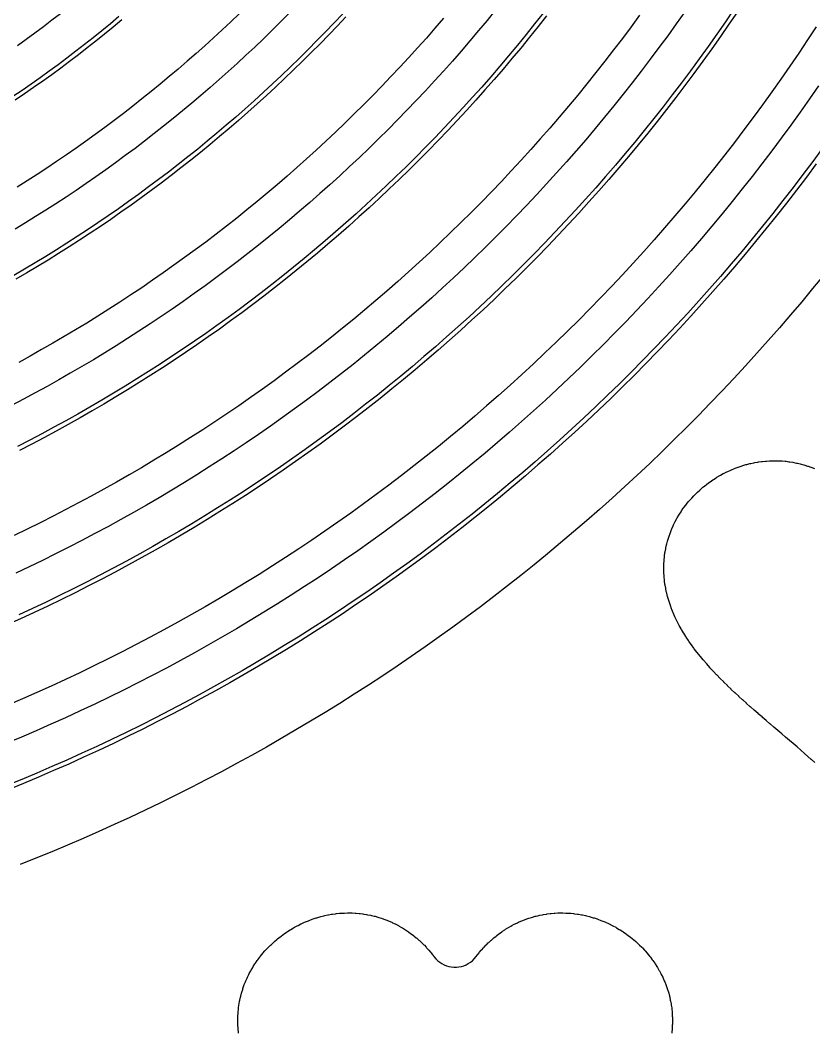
# Model space of a CAD drawing. Header units: metres. Extents: x 10 to 1210, y 10 to 2773.
# Drawn here: x 625 to 807.5, y 1846.6 to 2079.5 of the extents above; entities that cross this region are included whole.
import ezdxf

# ---------------------------------------------------------------- set-up
doc = ezdxf.new("R2010")
doc.units = ezdxf.units.M
for name, color, linetype in [('ACIKLIK', 5, 'Continuous'), ('CAM_SABLON', 4, 'Continuous'), ('DIS_KENAR_V91_Z3', 1, 'Continuous'), ('LAMBA_T4_Z4', 3, 'Continuous')]:
    doc.layers.add(name, color=color, linetype=linetype)

msp = doc.modelspace()

# ---------------------------------------------------------------- linework, layer by layer
at = {"layer": 'ACIKLIK'}
for points in [[(734.33, 2081.85), (732.38, 2079.46), (730.41, 2077.1), (728.42, 2074.75), (726.41, 2072.41), (724.38, 2070.1), (722.33, 2067.8), (720.26, 2065.52), (718.17, 2063.25), (716.06, 2061.01), (713.93, 2058.79), (711.78, 2056.58), (709.61, 2054.39), (707.42, 2052.22), (705.21, 2050.07), (702.99, 2047.94), (700.75, 2045.83), (698.48, 2043.74), (696.2, 2041.67), (693.9, 2039.62), (691.59, 2037.59), (689.25, 2035.58), (686.9, 2033.59), (684.54, 2031.62), (682.15, 2029.67), (679.75, 2027.74), (677.33, 2025.83), (674.89, 2023.95), (672.44, 2022.08), (669.97, 2020.24), (667.49, 2018.42), (664.99, 2016.62), (662.47, 2014.84), (659.94, 2013.08), (657.39, 2011.35), (654.83, 2009.64), (652.26, 2007.95), (649.67, 2006.28), (647.06, 2004.64), (644.44, 2003.02), (641.81, 2001.42), (639.16, 1999.85), (636.5, 1998.29), (633.83, 1996.76), (631.14, 1995.26), (628.44, 1993.78), (625.72, 1992.32), (623, 1990.89)], [(686.81, 2081.11), (684.86, 2079.14), (682.89, 2077.19), (680.9, 2075.25), (678.9, 2073.33), (676.88, 2071.43), (674.84, 2069.55), (672.78, 2067.68), (670.71, 2065.83), (668.63, 2064), (666.52, 2062.19), (664.41, 2060.4), (662.27, 2058.62), (660.12, 2056.87), (657.96, 2055.13), (655.78, 2053.41), (653.59, 2051.71), (651.38, 2050.03), (649.15, 2048.37), (646.92, 2046.73), (644.66, 2045.11), (642.4, 2043.51), (640.12, 2041.93), (637.82, 2040.37), (635.52, 2038.82), (633.2, 2037.3), (630.86, 2035.8), (628.51, 2034.32), (626.15, 2032.86), (623.78, 2031.42)], [(777.83, 2081.45), (775.88, 2078.69), (773.9, 2075.94), (771.9, 2073.21), (769.87, 2070.5), (767.82, 2067.8), (765.75, 2065.12), (763.65, 2062.46), (761.53, 2059.82), (759.39, 2057.2), (757.23, 2054.6), (755.04, 2052.01), (752.83, 2049.45), (750.59, 2046.9), (748.34, 2044.38), (746.06, 2041.87), (743.77, 2039.38), (741.45, 2036.92), (739.1, 2034.47), (736.74, 2032.05), (734.36, 2029.64), (731.95, 2027.26), (729.53, 2024.9), (727.08, 2022.55), (724.62, 2020.23), (722.13, 2017.94), (719.62, 2015.66), (717.1, 2013.41), (714.55, 2011.17), (711.99, 2008.96), (709.4, 2006.77), (706.8, 2004.61), (704.18, 2002.47), (701.54, 2000.35), (698.88, 1998.25), (696.2, 1996.18), (693.5, 1994.13), (690.79, 1992.1), (688.06, 1990.1), (685.31, 1988.12), (682.55, 1986.17), (679.77, 1984.24), (676.97, 1982.33), (674.15, 1980.45), (671.32, 1978.6), (668.47, 1976.76), (665.61, 1974.96), (662.73, 1973.18), (659.83, 1971.42), (656.92, 1969.69), (654, 1967.98), (651.06, 1966.3), (648.11, 1964.65), (645.14, 1963.02), (642.15, 1961.42), (639.16, 1959.84), (636.15, 1958.29), (633.12, 1956.77), (630.09, 1955.27), (627.04, 1953.8), (623.98, 1952.35)], [(634.23, 2080.99), (632.28, 2079.48), (630.31, 2077.99), (628.33, 2076.51), (626.34, 2075.05), (624.34, 2073.61)], [(808.61, 2064.41), (806.5, 2061.38), (804.37, 2058.36), (802.21, 2055.37), (800.03, 2052.39), (797.82, 2049.43), (795.59, 2046.49), (793.33, 2043.58), (791.04, 2040.68), (788.73, 2037.8), (786.4, 2034.94), (784.04, 2032.1), (781.65, 2029.28), (779.24, 2026.49), (776.81, 2023.71), (774.35, 2020.96), (771.87, 2018.23), (769.36, 2015.51), (766.83, 2012.83), (764.28, 2010.16), (761.7, 2007.52), (759.11, 2004.89), (756.48, 2002.3), (753.84, 1999.72), (751.17, 1997.17), (748.49, 1994.64), (745.77, 1992.13), (743.04, 1989.65), (740.29, 1987.19), (737.51, 1984.76), (734.72, 1982.35), (731.9, 1979.96), (729.06, 1977.6), (726.2, 1975.27), (723.32, 1972.96), (720.42, 1970.67), (717.51, 1968.41), (714.57, 1966.18), (711.61, 1963.97), (708.63, 1961.79), (705.64, 1959.63), (702.62, 1957.5), (699.59, 1955.39), (696.54, 1953.32), (693.47, 1951.27), (690.38, 1949.24), (687.28, 1947.25), (684.16, 1945.28), (681.02, 1943.33), (677.86, 1941.42), (674.69, 1939.53), (671.5, 1937.67), (668.3, 1935.84), (665.07, 1934.04), (661.84, 1932.26), (658.59, 1930.51), (655.32, 1928.79), (652.04, 1927.1), (648.74, 1925.44), (645.43, 1923.81), (642.11, 1922.21), (638.77, 1920.63), (635.42, 1919.09), (632.05, 1917.57), (628.67, 1916.08), (625.28, 1914.63), (621.87, 1913.2)]]:
    msp.add_lwpolyline(points, dxfattribs=at)
at = {"layer": 'CAM_SABLON'}
for points in [[(789.13, 2082), (787.18, 2079.14), (785.2, 2076.29), (783.2, 2073.46), (781.18, 2070.65), (779.13, 2067.86), (777.06, 2065.08), (774.96, 2062.32), (772.84, 2059.58), (770.7, 2056.86), (768.53, 2054.16), (766.33, 2051.48), (764.12, 2048.81), (761.88, 2046.17), (759.62, 2043.54), (757.34, 2040.94), (755.03, 2038.36), (752.7, 2035.79), (750.35, 2033.25), (747.97, 2030.72), (745.58, 2028.22), (743.16, 2025.74), (740.72, 2023.28), (738.26, 2020.84), (735.78, 2018.42), (733.28, 2016.03), (730.75, 2013.65), (728.21, 2011.3), (725.64, 2008.97), (723.06, 2006.66), (720.46, 2004.38), (717.83, 2002.12), (715.19, 1999.88), (712.52, 1997.67), (709.84, 1995.47), (707.14, 1993.3), (704.42, 1991.16), (701.68, 1989.04), (698.92, 1986.94), (696.14, 1984.87), (693.35, 1982.82), (690.54, 1980.8), (687.71, 1978.8), (684.86, 1976.82), (682, 1974.87), (679.12, 1972.95), (676.22, 1971.05), (673.31, 1969.17), (670.38, 1967.33), (667.43, 1965.5), (664.47, 1963.7), (661.49, 1961.93), (658.5, 1960.19), (655.49, 1958.47), (652.47, 1956.78), (649.43, 1955.11), (646.38, 1953.47), (643.31, 1951.86), (640.23, 1950.27), (637.14, 1948.71), (634.03, 1947.18), (630.91, 1945.67), (627.78, 1944.2), (624.63, 1942.75)], [(647.69, 2080.32), (645.73, 2078.69), (643.76, 2077.07), (641.77, 2075.48), (639.77, 2073.9), (637.76, 2072.34), (635.73, 2070.8), (633.69, 2069.27), (631.63, 2067.77), (629.57, 2066.28), (627.48, 2064.81), (625.39, 2063.36), (623.28, 2061.92)], [(699.15, 2080.99), (697.2, 2078.91), (695.22, 2076.85), (693.23, 2074.8), (691.22, 2072.78), (689.2, 2070.77), (687.15, 2068.78), (685.09, 2066.8), (683.01, 2064.85), (680.92, 2062.91), (678.81, 2060.99), (676.68, 2059.09), (674.53, 2057.21), (672.37, 2055.35), (670.19, 2053.5), (668, 2051.68), (665.79, 2049.87), (663.56, 2048.09), (661.32, 2046.32), (659.06, 2044.57), (656.79, 2042.85), (654.51, 2041.14), (652.21, 2039.45), (649.89, 2037.78), (647.56, 2036.14), (645.21, 2034.51), (642.86, 2032.9), (640.48, 2031.32), (638.1, 2029.75), (635.7, 2028.21), (633.28, 2026.69), (630.86, 2025.19), (628.42, 2023.71), (625.96, 2022.25), (623.5, 2020.81)], [(745.26, 2081.13), (743.3, 2078.65), (741.33, 2076.19), (739.33, 2073.74), (737.31, 2071.31), (735.27, 2068.9), (733.2, 2066.51), (731.12, 2064.13), (729.02, 2061.77), (726.89, 2059.44), (724.75, 2057.12), (722.59, 2054.82), (720.4, 2052.53), (718.2, 2050.27), (715.97, 2048.03), (713.73, 2045.8), (711.47, 2043.6), (709.18, 2041.41), (706.88, 2039.25), (704.56, 2037.11), (702.23, 2034.98), (699.87, 2032.88), (697.49, 2030.8), (695.1, 2028.73), (692.69, 2026.69), (690.26, 2024.67), (687.81, 2022.67), (685.35, 2020.7), (682.87, 2018.74), (680.37, 2016.81), (677.86, 2014.89), (675.33, 2013), (672.78, 2011.14), (670.21, 2009.29), (667.63, 2007.47), (665.04, 2005.67), (662.43, 2003.89), (659.8, 2002.13), (657.16, 2000.4), (654.5, 1998.69), (651.83, 1997.01), (649.14, 1995.34), (646.44, 1993.71), (643.73, 1992.09), (641, 1990.5), (638.26, 1988.93), (635.5, 1987.39), (632.73, 1985.87), (629.95, 1984.37), (627.15, 1982.9), (624.34, 1981.46)], [(809.5, 2050.08), (807.27, 2047.04), (805.01, 2044.02), (802.73, 2041.02), (800.42, 2038.03), (798.09, 2035.07), (795.73, 2032.13), (793.34, 2029.21), (790.93, 2026.32), (788.5, 2023.44), (786.03, 2020.58), (783.55, 2017.75), (781.04, 2014.94), (778.5, 2012.15), (775.94, 2009.38), (773.36, 2006.63), (770.75, 2003.91), (768.12, 2001.21), (765.47, 1998.53), (762.79, 1995.88), (760.09, 1993.25), (757.37, 1990.64), (754.62, 1988.06), (751.85, 1985.5), (749.06, 1982.96), (746.25, 1980.45), (743.42, 1977.97), (740.56, 1975.5), (737.68, 1973.07), (734.79, 1970.66), (731.87, 1968.27), (728.93, 1965.91), (725.97, 1963.58), (722.98, 1961.27), (719.98, 1958.99), (716.96, 1956.73), (713.92, 1954.5), (710.86, 1952.3), (707.78, 1950.13), (704.69, 1947.98), (701.57, 1945.86), (698.44, 1943.76), (695.28, 1941.69), (692.11, 1939.66), (688.93, 1937.64), (685.72, 1935.66), (682.5, 1933.7), (679.26, 1931.78), (676, 1929.88), (672.73, 1928.01), (669.44, 1926.16), (666.13, 1924.35), (662.81, 1922.57), (659.48, 1920.81), (656.12, 1919.09), (652.76, 1917.39), (649.38, 1915.72), (645.98, 1914.08), (642.57, 1912.48), (639.15, 1910.9), (635.71, 1909.35), (632.26, 1907.83), (628.8, 1906.34), (625.32, 1904.88), (621.83, 1903.46)]]:
    msp.add_lwpolyline(points, dxfattribs=at)
at = {"layer": 'DIS_KENAR_V91_Z3'}
for points in [[(767.43, 2080.64), (765.47, 2077.97), (763.48, 2075.31), (761.47, 2072.67), (759.44, 2070.05), (757.39, 2067.44), (755.32, 2064.86), (753.22, 2062.29), (751.1, 2059.74), (748.95, 2057.21), (746.79, 2054.7), (744.6, 2052.2), (742.4, 2049.73), (740.17, 2047.28), (737.91, 2044.84), (735.64, 2042.43), (733.35, 2040.03), (731.04, 2037.65), (728.7, 2035.3), (726.35, 2032.96), (723.97, 2030.65), (721.57, 2028.36), (719.16, 2026.09), (716.72, 2023.83), (714.27, 2021.6), (711.8, 2019.4), (709.3, 2017.21), (706.79, 2015.05), (704.26, 2012.9), (701.71, 2010.78), (699.14, 2008.68), (696.56, 2006.61), (693.95, 2004.56), (691.33, 2002.53), (688.69, 2000.52), (686.03, 1998.53), (683.36, 1996.57), (680.67, 1994.64), (677.96, 1992.72), (675.23, 1990.83), (672.49, 1988.97), (669.74, 1987.12), (666.96, 1985.31), (664.17, 1983.51), (661.37, 1981.74), (658.55, 1980), (655.71, 1978.28), (652.86, 1976.58), (650, 1974.91), (647.12, 1973.26), (644.23, 1971.64), (641.32, 1970.05), (638.4, 1968.48), (635.46, 1966.94), (632.52, 1965.42), (629.56, 1963.92), (626.58, 1962.46), (623.59, 1961.02)], [(675.34, 2081), (673.39, 2079.13), (671.42, 2077.28), (669.43, 2075.44), (667.43, 2073.63), (665.41, 2071.82), (663.38, 2070.04), (661.33, 2068.27), (659.26, 2066.53), (657.18, 2064.8), (655.09, 2063.08), (652.98, 2061.39), (650.86, 2059.72), (648.72, 2058.06), (646.56, 2056.42), (644.4, 2054.8), (642.21, 2053.2), (640.02, 2051.62), (637.81, 2050.06), (635.59, 2048.52), (633.35, 2047), (631.1, 2045.5), (628.84, 2044.01), (626.56, 2042.55), (624.27, 2041.11)], [(722.34, 2079.94), (720.37, 2077.66), (718.39, 2075.4), (716.38, 2073.15), (714.36, 2070.92), (712.32, 2068.71), (710.25, 2066.52), (708.17, 2064.34), (706.07, 2062.19), (703.95, 2060.05), (701.81, 2057.93), (699.66, 2055.83), (697.48, 2053.75), (695.29, 2051.68), (693.08, 2049.64), (690.85, 2047.62), (688.6, 2045.61), (686.34, 2043.63), (684.06, 2041.66), (681.76, 2039.71), (679.45, 2037.79), (677.12, 2035.88), (674.77, 2034), (672.4, 2032.14), (670.02, 2030.29), (667.63, 2028.47), (665.21, 2026.67), (662.79, 2024.89), (660.34, 2023.13), (657.88, 2021.39), (655.41, 2019.68), (652.92, 2017.98), (650.42, 2016.31), (647.9, 2014.66), (645.37, 2013.03), (642.82, 2011.42), (640.26, 2009.84), (637.69, 2008.28), (635.1, 2006.74), (632.5, 2005.22), (629.89, 2003.73), (627.26, 2002.26), (624.62, 2000.81)], [(808.05, 2077.97), (806.06, 2074.95), (804.05, 2071.93), (802.01, 2068.94), (799.95, 2065.97), (797.86, 2063.01), (795.74, 2060.07), (793.6, 2057.15), (791.43, 2054.25), (789.24, 2051.36), (787.02, 2048.5), (784.78, 2045.66), (782.52, 2042.83), (780.22, 2040.03), (777.91, 2037.24), (775.57, 2034.48), (773.2, 2031.74), (770.82, 2029.01), (768.41, 2026.31), (765.97, 2023.63), (763.51, 2020.97), (761.03, 2018.33), (758.53, 2015.72), (756, 2013.12), (753.45, 2010.55), (750.88, 2008), (748.28, 2005.47), (745.67, 2002.97), (743.03, 2000.49), (740.37, 1998.03), (737.69, 1995.59), (734.99, 1993.18), (732.26, 1990.8), (729.52, 1988.43), (726.76, 1986.09), (723.97, 1983.78), (721.17, 1981.48), (718.34, 1979.22), (715.5, 1976.98), (712.64, 1974.76), (709.75, 1972.57), (706.85, 1970.4), (703.93, 1968.26), (700.99, 1966.14), (698.03, 1964.05), (695.06, 1961.99), (692.07, 1959.95), (689.05, 1957.94), (686.03, 1955.95), (682.98, 1953.99), (679.92, 1952.06), (676.84, 1950.15), (673.74, 1948.28), (670.63, 1946.42), (667.5, 1944.6), (664.36, 1942.8), (661.2, 1941.03), (658.02, 1939.29), (654.83, 1937.58), (651.63, 1935.89), (648.41, 1934.23), (645.17, 1932.6), (641.92, 1931), (638.66, 1929.43), (635.39, 1927.88), (632.1, 1926.37), (628.8, 1924.88), (625.48, 1923.42), (622.15, 1921.99)], [(809.72, 2020.81), (807.23, 2017.76), (804.72, 2014.75), (802.18, 2011.75), (799.62, 2008.77), (797.03, 2005.82), (794.42, 2002.89), (791.77, 1999.98), (789.11, 1997.1), (786.42, 1994.24), (783.7, 1991.4), (780.96, 1988.59), (778.2, 1985.8), (775.41, 1983.04), (772.6, 1980.3), (769.76, 1977.58), (766.9, 1974.89), (764.02, 1972.23), (761.11, 1969.58), (758.18, 1966.97), (755.23, 1964.38), (752.25, 1961.82), (749.25, 1959.28), (746.24, 1956.77), (743.19, 1954.28), (740.13, 1951.83), (737.05, 1949.4), (733.94, 1946.99), (730.82, 1944.61), (727.67, 1942.26), (724.5, 1939.94), (721.32, 1937.65), (718.11, 1935.38), (714.88, 1933.14), (711.64, 1930.93), (708.37, 1928.75), (705.09, 1926.6), (701.78, 1924.47), (698.46, 1922.38), (695.12, 1920.31), (691.77, 1918.27), (688.39, 1916.27), (685, 1914.29), (681.59, 1912.34), (678.16, 1910.42), (674.72, 1908.53), (671.26, 1906.67), (667.79, 1904.85), (664.3, 1903.05), (660.79, 1901.28), (657.27, 1899.54), (653.73, 1897.84), (650.18, 1896.16), (646.61, 1894.52), (643.03, 1892.9), (639.44, 1891.32), (635.83, 1889.77), (632.21, 1888.25), (628.57, 1886.77), (624.93, 1885.31)], [(807.74, 1908.75), (806.98, 1909.44), (806.94, 1909.47), (806.17, 1910.16), (806.13, 1910.2), (805.34, 1910.89), (804.5, 1911.63), (803.65, 1912.38), (802.78, 1913.12), (801.91, 1913.87), (801.02, 1914.63), (800.13, 1915.39), (799.23, 1916.16), (798.34, 1916.92), (797.44, 1917.69), (797.43, 1917.69), (796.53, 1918.46), (796.52, 1918.47), (795.63, 1919.23), (795.62, 1919.25), (794.73, 1920.01), (794.71, 1920.03), (793.83, 1920.8), (793.81, 1920.82), (792.93, 1921.59), (792.9, 1921.61), (792.03, 1922.38), (792.01, 1922.41), (791.15, 1923.18), (791.11, 1923.21), (790.26, 1923.98), (790.23, 1924.02), (789.39, 1924.79), (789.35, 1924.83), (788.53, 1925.6), (788.49, 1925.64), (787.68, 1926.42), (787.63, 1926.47), (786.84, 1927.25), (786.79, 1927.3), (786.01, 1928.08), (785.96, 1928.13), (785.2, 1928.91), (785.15, 1928.97), (784.41, 1929.75), (784.35, 1929.81), (783.63, 1930.59), (783.57, 1930.66), (782.88, 1931.44), (782.81, 1931.52), (782.14, 1932.3), (782.07, 1932.38), (781.42, 1933.16), (781.35, 1933.25), (780.7, 1934.07), (780.7, 1934.07), (780.62, 1934.17), (780.03, 1934.95), (779.95, 1935.05), (779.38, 1935.83), (779.3, 1935.94), (778.76, 1936.71), (778.68, 1936.83), (778.17, 1937.61), (778.09, 1937.73), (777.61, 1938.5), (777.53, 1938.64), (777.07, 1939.4), (776.99, 1939.55), (776.57, 1940.31), (776.49, 1940.46), (776.09, 1941.22), (776.01, 1941.38), (775.65, 1942.14), (775.57, 1942.31), (775.24, 1943.06), (775.16, 1943.23), (774.86, 1943.98), (774.79, 1944.16), (774.52, 1944.91), (774.45, 1945.1), (774.21, 1945.84), (774.14, 1946.04), (773.93, 1946.77), (773.87, 1946.98), (773.69, 1947.7), (773.64, 1947.92), (773.48, 1948.64), (773.44, 1948.86), (773.32, 1949.57), (773.28, 1949.8), (773.18, 1950.51), (773.16, 1950.74), (773.09, 1951.45), (773.07, 1951.68), (773.03, 1952.38), (773.02, 1952.62), (773, 1953.31), (773, 1953.55), (773.02, 1954.24), (773.03, 1954.48), (773.07, 1955.17), (773.09, 1955.41), (773.15, 1956.09), (773.18, 1956.33), (773.28, 1957.01), (773.32, 1957.25), (773.44, 1957.92), (773.49, 1958.16), (773.64, 1958.83), (773.69, 1959.06), (773.87, 1959.72), (773.94, 1959.95), (774.14, 1960.61), (774.21, 1960.83), (774.44, 1961.48), (774.52, 1961.7), (774.78, 1962.35), (774.87, 1962.56), (775.15, 1963.2), (775.25, 1963.41), (775.56, 1964.04), (775.66, 1964.24), (776, 1964.87), (776.11, 1965.06), (776.47, 1965.67), (776.59, 1965.87), (776.97, 1966.47), (777.09, 1966.65), (777.5, 1967.24), (777.63, 1967.42), (778.06, 1968), (778.2, 1968.17), (778.65, 1968.73), (778.79, 1968.9), (779.27, 1969.45), (779.42, 1969.61), (779.91, 1970.14), (780.06, 1970.29), (780.58, 1970.81), (780.74, 1970.96), (781.28, 1971.45), (781.44, 1971.6), (781.99, 1972.08), (782.16, 1972.21), (782.73, 1972.67), (782.9, 1972.8), (783.49, 1973.24), (783.66, 1973.36), (784.26, 1973.78), (784.44, 1973.9), (785.06, 1974.29), (785.24, 1974.4), (785.87, 1974.77), (786.05, 1974.88), (786.7, 1975.23), (786.88, 1975.33), (787.54, 1975.65), (787.73, 1975.74), (788.39, 1976.04), (788.59, 1976.13), (789.25, 1976.4), (789.45, 1976.48), (790.13, 1976.73), (790.33, 1976.8), (791.01, 1977.03), (791.22, 1977.09), (791.9, 1977.29), (792.11, 1977.35), (792.8, 1977.52), (793.01, 1977.57), (793.7, 1977.72), (793.91, 1977.76), (794.6, 1977.88), (794.82, 1977.91), (795.51, 1978.01), (795.73, 1978.03), (796.41, 1978.1), (796.64, 1978.12), (797.32, 1978.16), (797.54, 1978.17), (798.22, 1978.19), (798.45, 1978.19), (799.12, 1978.18), (799.34, 1978.18), (800.02, 1978.14), (800.24, 1978.13), (800.9, 1978.07), (801.13, 1978.05), (801.79, 1977.97), (802.01, 1977.94), (802.66, 1977.83), (802.88, 1977.79), (803.52, 1977.66), (803.74, 1977.61), (804.38, 1977.46), (804.59, 1977.41), (805.22, 1977.23), (805.43, 1977.17), (806.04, 1976.97), (806.25, 1976.9), (806.86, 1976.69), (807.06, 1976.61), (807.66, 1976.37)], [(675.18, 1846.51), (675.16, 1846.74), (675.09, 1847.45), (675.07, 1847.68), (675.03, 1848.38), (675.02, 1848.62), (675, 1849.31), (675, 1849.55), (675.02, 1850.24), (675.03, 1850.48), (675.07, 1851.17), (675.09, 1851.41), (675.15, 1852.09), (675.18, 1852.33), (675.28, 1853.01), (675.32, 1853.25), (675.44, 1853.92), (675.49, 1854.16), (675.64, 1854.83), (675.69, 1855.06), (675.87, 1855.72), (675.94, 1855.95), (676.14, 1856.61), (676.21, 1856.83), (676.44, 1857.48), (676.52, 1857.7), (676.78, 1858.35), (676.87, 1858.56), (677.15, 1859.2), (677.25, 1859.41), (677.56, 1860.04), (677.66, 1860.24), (678, 1860.87), (678.11, 1861.06), (678.47, 1861.67), (678.59, 1861.87), (678.97, 1862.47), (679.09, 1862.65), (679.5, 1863.24), (679.63, 1863.42), (680.06, 1864), (680.2, 1864.17), (680.65, 1864.73), (680.79, 1864.9), (681.27, 1865.45), (681.42, 1865.61), (681.91, 1866.14), (682.06, 1866.29), (682.58, 1866.81), (682.74, 1866.96), (683.28, 1867.45), (683.44, 1867.6), (683.99, 1868.08), (684.16, 1868.21), (684.73, 1868.67), (684.9, 1868.8), (685.49, 1869.24), (685.66, 1869.36), (686.26, 1869.78), (686.44, 1869.9), (687.06, 1870.29), (687.24, 1870.4), (687.87, 1870.77), (688.05, 1870.88), (688.7, 1871.23), (688.88, 1871.33), (689.54, 1871.65), (689.73, 1871.74), (690.39, 1872.04), (690.59, 1872.13), (691.25, 1872.4), (691.45, 1872.48), (692.13, 1872.73), (692.33, 1872.8), (693.01, 1873.03), (693.22, 1873.09), (693.9, 1873.29), (694.11, 1873.35), (694.8, 1873.52), (695.01, 1873.57), (695.7, 1873.72), (695.91, 1873.76), (696.6, 1873.88), (696.82, 1873.91), (697.51, 1874.01), (697.73, 1874.03), (698.41, 1874.1), (698.64, 1874.12), (699.32, 1874.16), (699.54, 1874.17), (700.22, 1874.19), (700.45, 1874.19), (701.12, 1874.18), (701.34, 1874.18), (702.02, 1874.14), (702.24, 1874.13), (702.9, 1874.07), (703.13, 1874.05), (703.79, 1873.97), (704.01, 1873.94), (704.66, 1873.83), (704.88, 1873.79), (705.52, 1873.66), (705.74, 1873.61), (706.38, 1873.46), (706.59, 1873.41), (707.22, 1873.23), (707.43, 1873.17), (708.04, 1872.97), (708.25, 1872.9), (708.86, 1872.69), (709.06, 1872.61), (709.66, 1872.37), (709.86, 1872.29), (710.44, 1872.03), (710.63, 1871.94), (711.21, 1871.66), (711.4, 1871.57), (711.96, 1871.27), (712.14, 1871.17), (712.69, 1870.86), (712.87, 1870.75), (713.4, 1870.42), (713.57, 1870.31), (714.09, 1869.96), (714.26, 1869.85), (714.77, 1869.49), (714.92, 1869.37), (715.42, 1868.99), (715.57, 1868.87), (716.05, 1868.48), (716.19, 1868.36), (716.66, 1867.96), (716.79, 1867.83), (717.24, 1867.42), (717.37, 1867.29), (717.8, 1866.87), (717.93, 1866.74), (718.34, 1866.31), (718.46, 1866.18), (718.86, 1865.74), (718.97, 1865.61), (719.36, 1865.16), (719.46, 1865.03), (719.83, 1864.58), (719.93, 1864.45), (720.14, 1864.18), (720.6, 1863.62), (721.02, 1863.21), (721.47, 1862.85), (721.96, 1862.53), (722.47, 1862.26), (723.01, 1862.04), (723.56, 1861.88), (724.13, 1861.76), (724.71, 1861.71), (725.29, 1861.71), (725.87, 1861.76), (726.44, 1861.88), (726.99, 1862.04), (727.53, 1862.26), (728.04, 1862.53), (728.53, 1862.85), (728.98, 1863.21), (729.4, 1863.62), (729.86, 1864.18), (730.07, 1864.45), (730.17, 1864.58), (730.54, 1865.03), (730.64, 1865.16), (731.03, 1865.61), (731.14, 1865.74), (731.54, 1866.18), (731.66, 1866.31), (732.07, 1866.74), (732.2, 1866.87), (732.63, 1867.29), (732.76, 1867.42), (733.21, 1867.83), (733.34, 1867.96), (733.81, 1868.36), (733.95, 1868.48), (734.43, 1868.87), (734.58, 1868.99), (735.08, 1869.37), (735.23, 1869.49), (735.74, 1869.85), (735.91, 1869.96), (736.43, 1870.31), (736.6, 1870.42), (737.13, 1870.75), (737.31, 1870.86), (737.86, 1871.17), (738.04, 1871.27), (738.6, 1871.57), (738.79, 1871.66), (739.37, 1871.94), (739.56, 1872.03), (740.14, 1872.29), (740.34, 1872.37), (740.94, 1872.61), (741.14, 1872.69), (741.75, 1872.9), (741.96, 1872.97), (742.57, 1873.17), (742.78, 1873.23), (743.41, 1873.41), (743.62, 1873.46), (744.26, 1873.61), (744.48, 1873.66), (745.12, 1873.79), (745.34, 1873.83), (745.99, 1873.94), (746.21, 1873.97), (746.87, 1874.05), (747.1, 1874.07), (747.76, 1874.13), (747.98, 1874.14), (748.66, 1874.18), (748.88, 1874.18), (749.56, 1874.19), (749.78, 1874.19), (750.46, 1874.17), (750.68, 1874.16), (751.36, 1874.12), (751.59, 1874.1), (752.27, 1874.03), (752.49, 1874.01), (753.18, 1873.91), (753.4, 1873.88), (754.09, 1873.76), (754.3, 1873.72), (754.99, 1873.57), (755.2, 1873.52), (755.89, 1873.35), (756.1, 1873.29), (756.78, 1873.09), (756.99, 1873.03), (757.67, 1872.8), (757.87, 1872.73), (758.55, 1872.48), (758.75, 1872.4), (759.41, 1872.13), (759.61, 1872.04), (760.27, 1871.74), (760.46, 1871.65), (761.12, 1871.33), (761.3, 1871.23), (761.95, 1870.88), (762.13, 1870.77), (762.76, 1870.4), (762.94, 1870.29), (763.56, 1869.9), (763.74, 1869.78), (764.34, 1869.36), (764.51, 1869.24), (765.1, 1868.8), (765.27, 1868.67), (765.84, 1868.21), (766.01, 1868.08), (766.56, 1867.6), (766.72, 1867.45), (767.26, 1866.96), (767.42, 1866.81), (767.94, 1866.29), (768.09, 1866.14), (768.58, 1865.61), (768.73, 1865.45), (769.21, 1864.9), (769.35, 1864.73), (769.8, 1864.17), (769.94, 1864), (770.37, 1863.42), (770.5, 1863.24), (770.91, 1862.65), (771.03, 1862.47), (771.41, 1861.87), (771.53, 1861.67), (771.89, 1861.06), (772, 1860.87), (772.34, 1860.24), (772.44, 1860.04), (772.75, 1859.41), (772.85, 1859.2), (773.13, 1858.56), (773.22, 1858.35), (773.48, 1857.7), (773.56, 1857.48), (773.79, 1856.83), (773.86, 1856.61), (774.06, 1855.95), (774.13, 1855.72), (774.31, 1855.06), (774.36, 1854.83), (774.51, 1854.16), (774.56, 1853.92), (774.68, 1853.25), (774.72, 1853.01), (774.82, 1852.33), (774.85, 1852.09), (774.91, 1851.41), (774.93, 1851.17), (774.97, 1850.48), (774.98, 1850.24), (775, 1849.55), (775, 1849.31), (774.98, 1848.62), (774.97, 1848.38), (774.93, 1847.68), (774.91, 1847.45), (774.84, 1846.74), (774.82, 1846.51)]]:
    msp.add_lwpolyline(points, dxfattribs=at)
at = {"layer": 'LAMBA_T4_Z4'}
for points in [[(789.96, 2081.44), (788, 2078.57), (786.02, 2075.72), (784.02, 2072.88), (781.99, 2070.06), (779.93, 2067.26), (777.86, 2064.48), (775.75, 2061.71), (773.63, 2058.97), (771.48, 2056.24), (769.3, 2053.53), (767.11, 2050.84), (764.89, 2048.17), (762.64, 2045.52), (760.37, 2042.89), (758.08, 2040.28), (755.77, 2037.69), (753.44, 2035.12), (751.08, 2032.56), (748.7, 2030.03), (746.3, 2027.53), (743.87, 2025.04), (741.43, 2022.57), (738.96, 2020.13), (736.47, 2017.7), (733.97, 2015.3), (731.44, 2012.92), (728.88, 2010.56), (726.31, 2008.23), (723.72, 2005.92), (721.11, 2003.63), (718.48, 2001.36), (715.83, 1999.11), (713.16, 1996.89), (710.47, 1994.7), (707.76, 1992.52), (705.03, 1990.37), (702.29, 1988.25), (699.52, 1986.14), (696.74, 1984.07), (693.94, 1982.01), (691.12, 1979.98), (688.28, 1977.98), (685.43, 1976), (682.56, 1974.04), (679.67, 1972.11), (676.77, 1970.21), (673.85, 1968.33), (670.91, 1966.48), (667.95, 1964.65), (664.99, 1962.85), (662, 1961.07), (659, 1959.32), (655.98, 1957.6), (652.95, 1955.9), (649.91, 1954.23), (646.85, 1952.59), (643.78, 1950.97), (640.69, 1949.38), (637.59, 1947.82), (634.47, 1946.28), (631.34, 1944.77), (628.2, 1943.29), (625.05, 1941.84), (621.88, 1940.41)], [(648.34, 2079.55), (646.37, 2077.91), (644.39, 2076.3), (642.4, 2074.7), (640.39, 2073.11), (638.37, 2071.55), (636.33, 2070), (634.28, 2068.47), (632.22, 2066.96), (630.15, 2065.46), (628.06, 2063.99), (625.96, 2062.53), (623.84, 2061.09)], [(699.88, 2080.3), (697.92, 2078.22), (695.94, 2076.15), (693.95, 2074.1), (691.93, 2072.07), (689.9, 2070.05), (687.85, 2068.06), (685.78, 2066.08), (683.7, 2064.12), (681.59, 2062.17), (679.47, 2060.25), (677.34, 2058.34), (675.19, 2056.46), (673.02, 2054.59), (670.83, 2052.74), (668.63, 2050.91), (666.42, 2049.1), (664.18, 2047.3), (661.94, 2045.53), (659.67, 2043.78), (657.4, 2042.05), (655.1, 2040.34), (652.79, 2038.64), (650.47, 2036.97), (648.13, 2035.32), (645.78, 2033.69), (643.42, 2032.08), (641.04, 2030.49), (638.64, 2028.92), (636.23, 2027.37), (633.81, 2025.84), (631.38, 2024.33), (628.93, 2022.85), (626.47, 2021.39), (624, 2019.94)], [(746.05, 2080.51), (744.09, 2078.03), (742.1, 2075.56), (740.1, 2073.1), (738.07, 2070.67), (736.03, 2068.25), (733.96, 2065.85), (731.87, 2063.47), (729.76, 2061.11), (727.63, 2058.76), (725.48, 2056.43), (723.31, 2054.13), (721.12, 2051.84), (718.91, 2049.57), (716.68, 2047.32), (714.43, 2045.09), (712.16, 2042.88), (709.87, 2040.69), (707.57, 2038.52), (705.24, 2036.37), (702.89, 2034.24), (700.53, 2032.13), (698.15, 2030.04), (695.75, 2027.97), (693.33, 2025.93), (690.9, 2023.9), (688.44, 2021.9), (685.97, 2019.91), (683.49, 2017.95), (680.98, 2016.01), (678.46, 2014.1), (675.92, 2012.2), (673.37, 2010.33), (670.8, 2008.48), (668.21, 2006.65), (665.61, 2004.84), (662.99, 2003.06), (660.35, 2001.3), (657.7, 1999.56), (655.04, 1997.85), (652.36, 1996.16), (649.67, 1994.49), (646.96, 1992.85), (644.24, 1991.23), (641.5, 1989.63), (638.75, 1988.06), (635.99, 1986.51), (633.21, 1984.99), (630.42, 1983.49), (627.61, 1982.02), (624.8, 1980.56)], [(808.07, 2046.44), (805.81, 2043.41), (803.52, 2040.41), (801.21, 2037.42), (798.87, 2034.45), (796.5, 2031.5), (794.11, 2028.58), (791.7, 2025.67), (789.26, 2022.79), (786.79, 2019.93), (784.3, 2017.09), (781.78, 2014.27), (779.24, 2011.47), (776.68, 2008.69), (774.09, 2005.94), (771.47, 2003.21), (768.84, 2000.51), (766.18, 1997.82), (763.49, 1995.16), (760.79, 1992.53), (758.06, 1989.91), (755.31, 1987.32), (752.53, 1984.76), (749.73, 1982.22), (746.91, 1979.7), (744.07, 1977.21), (741.21, 1974.74), (738.33, 1972.3), (735.42, 1969.89), (732.5, 1967.5), (729.55, 1965.13), (726.58, 1962.79), (723.59, 1960.48), (720.59, 1958.19), (717.56, 1955.93), (714.51, 1953.7), (711.44, 1951.49), (708.36, 1949.31), (705.25, 1947.15), (702.13, 1945.03), (698.99, 1942.93), (695.83, 1940.86), (692.65, 1938.81), (689.45, 1936.8), (686.24, 1934.81), (683.01, 1932.85), (679.76, 1930.91), (676.5, 1929.01), (673.22, 1927.14), (669.92, 1925.29), (666.61, 1923.47), (663.28, 1921.68), (659.94, 1919.92), (656.58, 1918.19), (653.2, 1916.49), (649.81, 1914.82), (646.41, 1913.18), (642.99, 1911.57), (639.56, 1909.99), (636.12, 1908.43), (632.66, 1906.91), (629.19, 1905.42), (625.7, 1903.96), (622.2, 1902.53)]]:
    msp.add_lwpolyline(points, dxfattribs=at)

doc.saveas('drawing.dxf')
